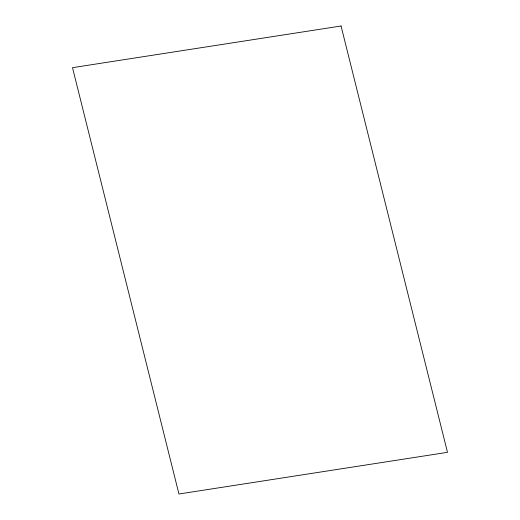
<?xml version="1.0" encoding="UTF-8"?>
<svg xmlns="http://www.w3.org/2000/svg" width="520" height="520" viewBox="0 0 520 520"><rect width="100%" height="100%" fill="white"/><g stroke="black" fill="none" stroke-linecap="round" stroke-linejoin="round"><path stroke-width="0.78" d="M341.055 26L72.508 67.665L178.945 494L447.493 452.335L341.055 26"/></g></svg>
